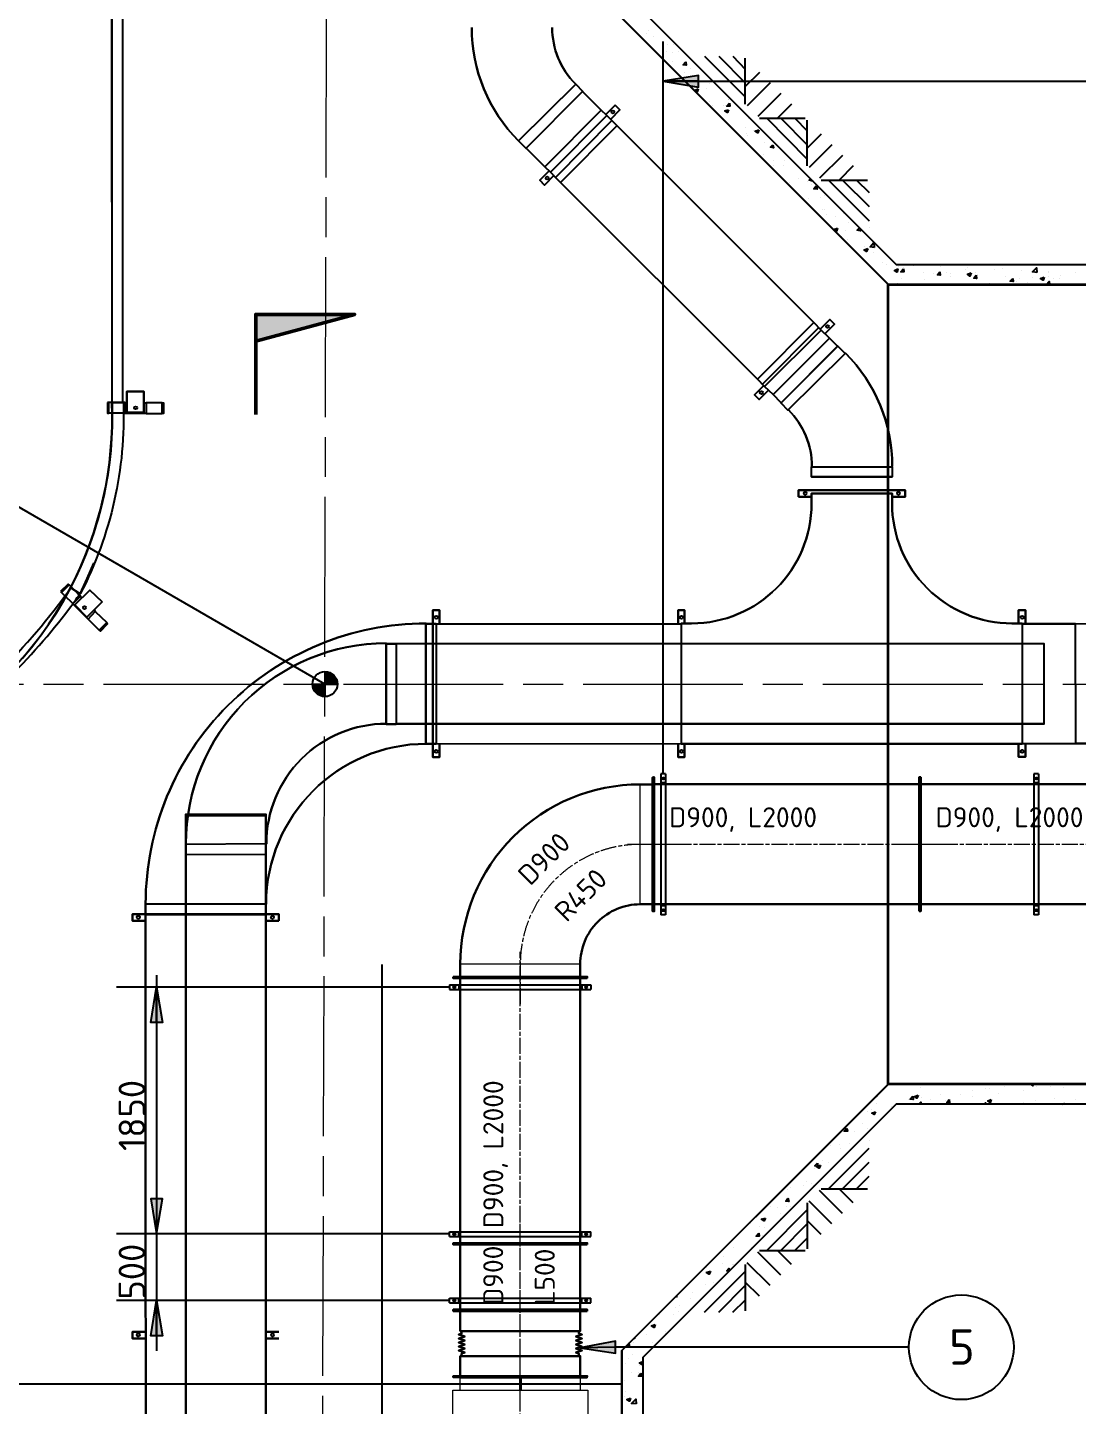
# Model space of a CAD drawing. Header units: inches. Extents: x 0 to 63075, y 0 to 44550.
# Drawn here: x 8987 to 16868, y 28075 to 38423 of the extents above; entities that cross this region are included whole.
import ezdxf

# ---------------------------------------------------------------- set-up
doc = ezdxf.new("R2010")
doc.units = ezdxf.units.IN
doc.header["$MEASUREMENT"] = 0
doc.linetypes.add('ACAD_ISO08W100', pattern=[36, 24, -3, 6, -3])
for name, color, linetype in [('PDF2_Geometry', 7, 'Continuous'), ('PDF_AXES', 7, 'Continuous'), ('PDF_Symbol (Howden)', 7, 'Continuous'), ('PDF_Text', 7, 'Continuous')]:
    doc.layers.add(name, color=color, linetype=linetype)
doc.layers.add('PDF2_Solid Fills', color=7, linetype='Continuous', true_color=0x00338d)
doc.styles.add('PDF ISOCPEUR', font='isocpeur.ttf')

# ---------------------------------------------------------------- blocks, each defined once
blk = doc.blocks.new('1693 Drift')
at = {"linetype": 'ACAD_ISO08W100', "lineweight": 0, "ltscale": 50}
for points in [[(-181363, -30251), (-181299, -6896)], [(-190185, -16058), (-156756, -16058)]]:
    blk.add_lwpolyline(points, dxfattribs=at)
at = {"layer": 'PDF2_Geometry', "color": 252, "lineweight": 25, "true_color": 0x939598}
for points in [[(-182920, -13942), (-182923, -10939), (-182923, -8282)], [(-182840, -13942), (-182840, -10939), (-182840, -8282)], [(-182840, -13942), (-182840, -10939), (-182844, -10939), (-182850, -10942), (-182879, -10942), (-182907, -10942), (-182917, -10939), (-182923, -10939), (-182923, -13942)], [(-177333, -12273), (-177238, -12366)], [(-177393, -12588), (-177393, -12588)], [(-177397, -12715), (-177397, -12715)], [(-177308, -12632), (-177304, -12652), (-177327, -12648), (-177311, -12629)], [(-177320, -12636), (-177320, -12636)], [(-177241, -12702), (-177241, -12702)], [(-177238, -12629), (-177238, -12629)], [(-177276, -12769), (-177276, -12769)], [(-177206, -12817), (-177206, -12817)], [(-177136, -12887), (-177136, -12887)], [(-177111, -12906), (-177111, -12906)], [(-177018, -12918), (-177018, -12918)], [(-176983, -12931), (-176983, -12931)], [(-176907, -12915), (-176907, -12915)], [(-176704, -12922), (-176704, -12922)], [(-176500, -12931), (-176500, -12931)], [(-176275, -12912), (-176275, -12912)], [(-176043, -12912), (-176043, -12912)], [(-177031, -12957), (-177031, -12957)], [(-176996, -13007), (-176996, -13007)], [(-176828, -12966), (-176828, -12966)], [(-176825, -13017), (-176825, -13017)], [(-176755, -12976), (-176755, -12976)], [(-176659, -12963), (-176659, -12963)], [(-176628, -12992), (-176628, -12992)], [(-176624, -12973), (-176624, -12973)], [(-176516, -12944), (-176516, -12944)], [(-176437, -12966), (-176437, -12966)], [(-176421, -12982), (-176421, -12982)], [(-176297, -12941), (-176297, -12941)], [(-176237, -12938), (-176237, -12938)], [(-176218, -12992), (-176218, -12992)], [(-176135, -13030), (-176135, -13030)], [(-176113, -13007), (-176113, -13007)], [(-176094, -12947), (-176094, -12947)], [(-176014, -13001), (-176014, -13001)], [(-175893, -13055), (-175906, -13055), (-175887, -13033), (-175884, -13055)], [(-175893, -12998), (-175893, -12998)], [(-175890, -12957), (-175890, -12957)], [(-175890, -12969), (-175890, -12969)], [(-175855, -13014), (-175855, -13014)], [(-175811, -13007), (-175811, -13007)], [(-175798, -12985), (-175798, -12985)], [(-175687, -12966), (-175687, -12966)], [(-177022, -13046), (-177022, -13046)], [(-176335, -13046), (-176335, -13046)], [(-176278, -13049), (-176278, -13049)], [(-176046, -13039), (-176046, -13039)], [(-175798, -13052), (-175798, -13052)], [(-182809, -13859), (-182809, -14018), (-182809, -13859)], [(-182825, -13942), (-182840, -13942), (-182885, -13942), (-182923, -13942), (-182945, -13942)], [(-182666, -14024), (-182825, -14024), (-182825, -13945), (-182825, -13942), (-182815, -13942), (-182815, -13945), (-182809, -13945)], [(-182682, -13945), (-182675, -13945), (-182666, -13945), (-182666, -14024), (-182545, -14024), (-182545, -13945), (-182535, -13945), (-182535, -14024), (-182545, -14024)], [(-182675, -13945), (-182675, -13945)], [(-182545, -13945), (-182666, -13945)], [(-182825, -14021), (-182837, -14021), (-182920, -14021), (-182945, -14021)], [(-182809, -14018), (-182682, -14018), (-182809, -14018)], [(-183161, -15378), (-183107, -15264), (-183057, -15149)], [(-183244, -15311), (-183228, -15327), (-183200, -15353), (-183168, -15388), (-183158, -15397), (-183215, -15455), (-183101, -15569), (-183047, -15512), (-182961, -15594)], [(-183215, -15455), (-183215, -15451), (-183276, -15394), (-183301, -15369)], [(-183161, -15378), (-183231, -15334), (-183161, -15378)], [(-183231, -15334), (-183231, -15334)], [(-183231, -15334), (-183231, -15334)], [(-183088, -15350), (-183200, -15461), (-183088, -15350)], [(-183158, -15397), (-183158, -15397)], [(-183158, -15397), (-183158, -15397)], [(-183158, -15397), (-183152, -15404), (-183149, -15410)], [(-183152, -15404), (-183152, -15404)], [(-182996, -15439), (-183088, -15350), (-182996, -15439)], [(-183215, -15451), (-183206, -15442)], [(-183200, -15461), (-183111, -15553), (-183200, -15461)], [(-182996, -15439), (-183111, -15553), (-182996, -15439)], [(-183057, -15499), (-183053, -15502), (-183047, -15512)], [(-183101, -15569), (-183101, -15569)], [(-183101, -15569), (-183018, -15652)], [(-176090, -16503), (-175687, -16503), (-175690, -15604), (-161405, -15601)], [(-176090, -15604), (-176090, -16503), (-175687, -16503)], [(-175690, -15604), (-176090, -15604), (-175690, -15604)], [(-178623, -16506), (-178623, -16605), (-178623, -16506)], [(-176065, -16503), (-176065, -16602), (-176065, -16503)], [(-160197, -16503), (-175687, -16503), (-160197, -16503)], [(-178671, -16605), (-178623, -16605), (-178671, -16605)], [(-181766, -17047), (-181766, -17034), (-181766, -17047), (-181766, -17784), (-182669, -17784), (-182669, -17787), (-181766, -17787), (-181766, -28386), (-181766, -17787)], [(-181766, -17784), (-181766, -17047), (-182367, -17047), (-182367, -17034), (-181766, -17034)], [(-181766, -17708), (-182669, -17708)], [(-181766, -17784), (-182669, -17784)], [(-181766, -17784), (-181766, -17708)], [(-181766, -17784), (-181766, -17784)], [(-181766, -17784), (-181766, -17784)], [(-181766, -17784), (-181766, -17784)], [(-181766, -17787), (-181766, -17784), (-181766, -17835), (-181766, -17784)], [(-181668, -17835), (-181668, -17784), (-181668, -17835)], [(-176850, -19084), (-176850, -19084)], [(-176704, -19141), (-176704, -19141)], [(-176554, -19135), (-176554, -19135)], [(-176462, -19109), (-176462, -19109)], [(-176367, -19096), (-176367, -19096)], [(-176332, -19096), (-176332, -19096)], [(-176268, -19131), (-176268, -19131)], [(-176221, -19077), (-176221, -19077)], [(-176183, -19068), (-176183, -19068)], [(-176078, -19106), (-176078, -19106)], [(-176027, -19062), (-176027, -19062)], [(-176027, -19062), (-176008, -19074), (-176005, -19062)], [(-175979, -19077), (-175979, -19077)], [(-175878, -19077), (-175878, -19077)], [(-175776, -19084), (-175776, -19084)], [(-177187, -19150), (-177181, -19150), (-177181, -19147)], [(-177184, -19205), (-177184, -19205)], [(-177069, -19227), (-177069, -19227)], [(-176999, -19211), (-176999, -19211)], [(-176942, -19173), (-176942, -19173)], [(-176866, -19211), (-176850, -19195), (-176850, -19211)], [(-176856, -19211), (-176856, -19211)], [(-176847, -19160), (-176847, -19160)], [(-176777, -19173), (-176777, -19173)], [(-176663, -19185), (-176663, -19185)], [(-176465, -19157), (-176465, -19157)], [(-176373, -19211), (-176364, -19201), (-176364, -19211)], [(-176081, -19195), (-176081, -19195)], [(-175986, -19185), (-175986, -19185)], [(-175884, -19205), (-175884, -19205)], [(-175843, -19166), (-175843, -19166)], [(-175789, -19211), (-175773, -19205), (-175776, -19211)], [(-175687, -19179), (-175687, -19179)], [(-175681, -19208), (-175681, -19208)], [(-177250, -19265), (-177250, -19265)], [(-177222, -19249), (-177222, -19249)], [(-177193, -19271), (-177193, -19271)], [(-177349, -19414), (-177349, -19414)], [(-177285, -19354), (-177285, -19354)], [(-177254, -19392), (-177254, -19392)], [(-177384, -19506), (-177384, -19506)], [(-177238, -19487), (-177238, -19487)], [(-177333, -19846), (-177238, -19751)]]:
    blk.add_lwpolyline(points, dxfattribs=at)
at = {"layer": 'PDF2_Geometry', "color": 253, "lineweight": 25, "true_color": 0x999999}
for points in [[(-179097, -8279), (-179097, -11053), (-177095, -13055), (-159079, -13055), (-159079, -19062), (-177095, -19062), (-179097, -21064), (-179094, -29905)], [(-179094, -11053), (-179094, -8282), (-179094, -11053), (-177092, -13055), (-159079, -13055), (-159079, -19062), (-177092, -19062), (-179094, -21060), (-179094, -29902)], [(-178897, -8279), (-178947, -10993), (-177034, -12906), (-158929, -12906), (-158929, -19211), (-177034, -19211), (-178938, -21114), (-178925, -29905)], [(-178906, -11174), (-178906, -11174)], [(-178897, -11152), (-178897, -11152)], [(-178855, -11193), (-178855, -11193)], [(-178750, -11256), (-178750, -11256)], [(-178709, -11253), (-178709, -11253)], [(-178760, -11307), (-178760, -11307)], [(-178715, -11310), (-178715, -11310)], [(-178712, -11380), (-178712, -11380)], [(-178671, -11307), (-178671, -11307)], [(-178474, -11342), (-178169, -11647)], [(-178366, -11342), (-178169, -11542)], [(-178261, -11342), (-178169, -11438)], [(-178169, -11701), (-178169, -11355)], [(-178623, -11460), (-178623, -11460)], [(-178576, -11431), (-178576, -11431)], [(-178518, -11479), (-178518, -11479)], [(-178061, -11463), (-178169, -11568)], [(-179631, -12213), (-179672, -12172), (-179812, -12032), (-179389, -11606), (-179249, -11746), (-179389, -11606), (-179386, -11606), (-179440, -11552), (-179869, -11978), (-179815, -12032), (-179812, -12032), (-179815, -12032), (-179812, -12032)], [(-179208, -11787), (-179249, -11746), (-179672, -12172), (-179812, -12032), (-179815, -12032), (-179869, -11978), (-179440, -11552), (-179386, -11606), (-179389, -11606)], [(-178553, -11495), (-178553, -11495)], [(-178461, -11581), (-178461, -11581)], [(-178436, -11549), (-178436, -11549)], [(-177981, -11542), (-178153, -11714)], [(-179389, -11606), (-179386, -11606), (-179389, -11606)], [(-178525, -11606), (-178525, -11606)], [(-178439, -11685), (-178439, -11685)], [(-178296, -11670), (-178296, -11670)], [(-178290, -11670), (-178290, -11670)], [(-177902, -11622), (-178074, -11793)], [(-177899, -13945), (-177476, -13519), (-177899, -13945), (-177959, -13881), (-177536, -13459), (-177597, -13398), (-177654, -13341), (-179170, -11825), (-179593, -12251), (-179631, -12213), (-179208, -11787), (-179249, -11746), (-179672, -12172), (-179631, -12213), (-179593, -12251), (-178077, -13767), (-179593, -12251)], [(-177654, -13341), (-179170, -11825), (-179208, -11787), (-179170, -11825)], [(-179145, -11708), (-179110, -11743), (-179145, -11708)], [(-178414, -11714), (-178414, -11714)], [(-178331, -11708), (-178331, -11708)], [(-178315, -11714), (-178315, -11714)], [(-178156, -11787), (-178156, -11787)], [(-177822, -11701), (-177927, -11806)], [(-179554, -12289), (-179132, -11863)], [(-178163, -11873), (-178163, -11873)], [(-178143, -11809), (-178143, -11809)], [(-178061, -11806), (-177718, -11806)], [(-178007, -11806), (-177702, -12114)], [(-177902, -11806), (-177702, -12006)], [(-177797, -11806), (-177702, -11902)], [(-177702, -12165), (-177702, -11822)], [(-178159, -11924), (-178159, -11924)], [(-178150, -11936), (-178150, -11936)], [(-178108, -11902), (-178108, -11902)], [(-178020, -11987), (-178020, -11987)], [(-177597, -11927), (-177702, -12032)], [(-178032, -12076), (-178032, -12076)], [(-177956, -12035), (-177956, -12035)], [(-177517, -12006), (-177689, -12178)], [(-177438, -12086), (-177610, -12257)], [(-177975, -12175), (-177975, -12175)], [(-177959, -12162), (-177959, -12162)], [(-177953, -12127), (-177953, -12127)], [(-177880, -12162), (-177880, -12162)], [(-177873, -12121), (-177873, -12121)], [(-177358, -12165), (-177463, -12273)], [(-179710, -12273), (-179675, -12311), (-179710, -12273)], [(-177835, -12292), (-177835, -12292)], [(-177768, -12261), (-177768, -12261)], [(-177702, -12286), (-177702, -12286)], [(-177660, -12280), (-177689, -12273), (-177679, -12261)], [(-177667, -12308), (-177667, -12308)], [(-177597, -12273), (-177250, -12273)], [(-177543, -12273), (-177238, -12578)], [(-177438, -12273), (-177238, -12470)], [(-177695, -12413), (-177695, -12413)], [(-177600, -12400), (-177600, -12400)], [(-177581, -12366), (-177581, -12366)], [(-177575, -12391), (-177575, -12391)], [(-177587, -12493), (-177587, -12493)], [(-177571, -12493), (-177571, -12493)], [(-177556, -12531), (-177556, -12531)], [(-177492, -12543), (-177492, -12543)], [(-177428, -12524), (-177428, -12524)], [(-177444, -12693), (-177444, -12693)], [(-177416, -12648), (-177416, -12648)], [(-177473, -13519), (-177899, -13945), (-177959, -13881), (-178023, -13821), (-178077, -13767), (-178023, -13821), (-177959, -13881), (-177536, -13459), (-177476, -13519), (-177473, -13519), (-177476, -13519), (-177473, -13519), (-177476, -13519), (-177536, -13459), (-177597, -13398), (-177654, -13341), (-178077, -13767)], [(-178039, -13805), (-177616, -13379)], [(-177597, -13398), (-178023, -13821)], [(-178099, -13885), (-178064, -13920), (-178099, -13885)], [(-177899, -13945), (-177902, -13945), (-177899, -13945)], [(-177899, -13945), (-177899, -13945)], [(-177899, -13945), (-177899, -13945)], [(-177066, -14501), (-177670, -14501), (-177066, -14501)], [(-177768, -14650), (-177768, -14600), (-177768, -14650)], [(-180514, -15502), (-180514, -16605), (-180514, -15502)], [(-180489, -15604), (-180489, -15604)], [(-180489, -15604), (-180489, -15604)], [(-180489, -15604), (-180489, -16506), (-178649, -16503)], [(-180489, -15604), (-178649, -15604)], [(-180489, -15604), (-180489, -15604)], [(-180489, -15604), (-180489, -15604)], [(-180489, -15604), (-178649, -15604)], [(-178649, -15604), (-178649, -16503)], [(-175925, -16354), (-175925, -15753), (-180788, -15753), (-180864, -15753), (-180864, -16357), (-180788, -16357), (-180788, -16354), (-175925, -16354), (-180788, -16354), (-180788, -16357), (-180864, -16357), (-180864, -15753), (-180788, -15753)], [(-175925, -15753), (-180788, -15753), (-180788, -16354), (-180788, -16357), (-180788, -16354)], [(-180788, -15753), (-180788, -15753)], [(-180788, -15753), (-180788, -15753)], [(-180788, -15753), (-180788, -15753)], [(-180788, -15753), (-180788, -15753)], [(-180489, -16506), (-178649, -16503)], [(-180489, -16506), (-180489, -16506)], [(-180489, -16506), (-180489, -16506)], [(-180489, -16506), (-180489, -16506)], [(-180463, -16506), (-180463, -16605), (-180463, -16506)], [(-180514, -16605), (-180463, -16605), (-180514, -16605)], [(-182367, -17047), (-182367, -17034)], [(-182367, -17043), (-181766, -17043)], [(-181766, -17333), (-181766, -17333)], [(-182767, -17784), (-182767, -17835), (-182767, -17784)], [(-182669, -17784), (-182669, -17708)], [(-182669, -17784), (-182669, -17784)], [(-182669, -17784), (-182669, -17784)], [(-182669, -17835), (-182767, -17835), (-182669, -17835)], [(-180896, -18162), (-180896, -27884)], [(-177447, -19417), (-177447, -19417)], [(-177543, -19846), (-177238, -19541)], [(-177530, -19525), (-177530, -19525)], [(-177460, -19513), (-177460, -19513)], [(-177451, -19545), (-177451, -19545)], [(-177629, -19599), (-177629, -19599)], [(-177590, -19637), (-177590, -19637)], [(-177546, -19649), (-177546, -19649)], [(-177486, -19656), (-177486, -19656)], [(-177438, -19846), (-177238, -19646)], [(-177651, -19697), (-177651, -19697)], [(-177629, -19675), (-177629, -19675)], [(-177854, -19853), (-177854, -19853)], [(-177826, -19837), (-177826, -19837)], [(-177730, -19824), (-177730, -19824)], [(-177705, -19792), (-177705, -19792)], [(-177667, -19808), (-177667, -19808)], [(-177657, -19824), (-177657, -19824)], [(-177438, -20031), (-177610, -19859)], [(-177597, -19846), (-177250, -19846)], [(-177358, -19951), (-177463, -19846)], [(-177702, -19951), (-177702, -20298)], [(-177517, -20110), (-177689, -19939)], [(-178007, -20310), (-177702, -20005)], [(-177981, -19980), (-177981, -19980)], [(-177924, -19989), (-177924, -19989)], [(-177905, -20072), (-177905, -20072)], [(-177902, -20031), (-177902, -20031)], [(-177861, -19980), (-177861, -19980)], [(-177829, -19977), (-177829, -19977)], [(-178128, -20110), (-178128, -20110)], [(-178058, -20132), (-178058, -20132)], [(-178058, -20174), (-178058, -20174)], [(-178026, -20139), (-178026, -20139)], [(-177902, -20310), (-177702, -20110)], [(-177597, -20190), (-177702, -20085)], [(-178261, -20234), (-178261, -20234)], [(-178039, -20196), (-178039, -20196)], [(-177797, -20310), (-177702, -20218)], [(-178334, -20358), (-178334, -20358)], [(-178258, -20285), (-178258, -20285)], [(-178124, -20288), (-178124, -20288)], [(-177902, -20495), (-178074, -20323)], [(-178061, -20310), (-177718, -20310)], [(-177822, -20415), (-177927, -20310)], [(-178474, -20774), (-178169, -20469)], [(-178468, -20469), (-178468, -20469)], [(-178461, -20441), (-178461, -20441)], [(-178337, -20406), (-178337, -20406)], [(-178290, -20466), (-178306, -20463), (-178290, -20444), (-178283, -20463)], [(-178261, -20412), (-178261, -20412)], [(-178255, -20412), (-178255, -20412)], [(-178169, -20415), (-178169, -20762)], [(-177981, -20574), (-178153, -20403)], [(-178464, -20568), (-178464, -20568)], [(-178410, -20552), (-178410, -20552)], [(-178366, -20774), (-178169, -20574)], [(-178061, -20654), (-178169, -20549)], [(-178690, -20654), (-178681, -20657), (-178681, -20647)], [(-178576, -20670), (-178576, -20670)], [(-178566, -20622), (-178566, -20622)], [(-178261, -20774), (-178169, -20682)], [(-178811, -20781), (-178811, -20781)], [(-178811, -20790), (-178811, -20790)], [(-178706, -20793), (-178706, -20793)], [(-178690, -20739), (-178690, -20739)], [(-178668, -20771), (-178668, -20771)], [(-178661, -20720), (-178661, -20720)], [(-178862, -20873), (-178862, -20873)], [(-182767, -20921), (-182767, -20971), (-182767, -20921)], [(-182669, -20971), (-182767, -20971), (-182669, -20971)], [(-179059, -21022), (-179036, -21025), (-179040, -21003)], [(-179005, -21003), (-179005, -21003)], [(-179002, -20968), (-178998, -20968), (-178998, -20965)], [(-178913, -20940), (-178913, -20940)], [(-178868, -21000), (-178868, -21000)], [(-178770, -20921), (-178770, -20921)], [(-178766, -20933), (-178766, -20933)], [(-179014, -21092), (-179014, -21092)], [(-179068, -21156), (-179068, -21156)], [(-179043, -21121), (-179043, -21121)], [(-178938, -21149), (-178944, -21165), (-178963, -21153), (-178938, -21143)], [(-178963, -21172), (-178963, -21172)], [(-185100, -21312), (-179097, -21312)], [(-179075, -21283), (-179075, -21283)], [(-179021, -21229), (-179021, -21229)], [(-178970, -21223), (-178970, -21223)], [(-179078, -21410), (-179078, -21410)], [(-179068, -21372), (-179068, -21372)]]:
    blk.add_lwpolyline(points, dxfattribs=at)
for points in [[(-180221, -11126, 0.199355), (-179869, -11977, -0.199355)], [(-179617, -11126, 0.199801), (-179442, -11550, -0.199801)], [(-177064, -14421, 0.199355), (-177416, -13571, -0.199355)], [(-177668, -14422, 0.199801), (-177843, -13998, -0.199801)], [(-178571, -15601, 0.414185), (-177670, -14699, -0.414185)], [(-180564, -15601, 0.414214), (-182669, -17707, -0.414214)], [(-180863, -15750, 0.414214), (-182367, -17255, -0.414214)], [(-180862, -16354, 0.414214), (-181763, -17255, -0.414214)], [(-180562, -16505, 0.413145), (-181765, -17708, -0.413145)]]:
    blk.add_lwpolyline(points, format="xyb", close=True, dxfattribs=at)
for points in [[(-178614, -11384), (-178611, -11409), (-178633, -11406)], [(-178522, -11587), (-178528, -11609), (-178547, -11596)], [(-179145, -11708), (-179214, -11778)], [(-179179, -11816), (-179110, -11743)], [(-178293, -11743), (-178302, -11765), (-178321, -11752)], [(-178286, -11695), (-178283, -11717), (-178306, -11717)], [(-178067, -11895), (-178074, -11917), (-178093, -11905)], [(-177962, -12006), (-177956, -12029), (-177978, -12025)], [(-179640, -12203), (-179710, -12273)], [(-179675, -12311), (-179605, -12238)], [(-177635, -12315), (-177629, -12340), (-177654, -12337)], [(-177476, -12632), (-177482, -12655), (-177502, -12642)], [(-177533, -13319), (-177498, -13354), (-177533, -13319), (-177603, -13389)], [(-177568, -13424), (-177498, -13354)], [(-177419, -13573), (-177473, -13519), (-177476, -13519), (-177899, -13945), (-177902, -13945), (-177848, -13999)], [(-177848, -13999), (-177419, -13573), (-177473, -13519), (-177476, -13519), (-177899, -13945), (-177902, -13945)], [(-178029, -13815), (-178099, -13885)], [(-178064, -13920), (-177994, -13850)], [(-177066, -14501), (-177670, -14501), (-177670, -14425), (-177066, -14425)], [(-177066, -14425), (-177066, -14501), (-177670, -14501), (-177670, -14425)], [(-176968, -14650), (-176968, -14600), (-177768, -14600), (-176968, -14600)], [(-177768, -14650), (-177670, -14650)], [(-177066, -14701), (-177066, -14625), (-177670, -14625), (-177670, -14701), (-177670, -14625), (-177066, -14625), (-177670, -14625), (-177066, -14625)], [(-180463, -15502), (-180463, -15604), (-180463, -15502), (-180514, -15502)], [(-178671, -15502), (-178671, -15604)], [(-178623, -15502), (-178623, -15601), (-178623, -15502), (-178671, -15502)], [(-180565, -16506), (-180489, -16506), (-180565, -16506), (-180565, -15604), (-180489, -15604), (-180565, -15604)], [(-178649, -15604), (-178649, -15601), (-178572, -15601), (-178649, -15601), (-178649, -15604), (-178649, -15601)], [(-178649, -16506), (-176090, -16506), (-176090, -16503), (-176090, -16506), (-176090, -16503), (-176090, -16506)], [(-182367, -28389), (-182367, -17047)], [(-181766, -17333), (-181766, -17256), (-182370, -17260), (-182370, -17336)], [(-181766, -17256), (-182370, -17260), (-182370, -17336), (-181766, -17333)], [(-182370, -17336), (-182367, -17336)], [(-182669, -17784), (-182767, -17784)], [(-182666, -29902), (-182669, -17787)], [(-177406, -19392), (-177400, -19414), (-177425, -19414)], [(-177625, -19653), (-177622, -19678), (-177645, -19675)], [(-177603, -19668), (-177613, -19691), (-177632, -19678)], [(-177848, -19916), (-177842, -19942), (-177864, -19939)], [(-178016, -20066), (-178026, -20088), (-178045, -20075)], [(-178067, -20180), (-178064, -20202), (-178086, -20202)], [(-178429, -20466), (-178439, -20488), (-178458, -20476)], [(-178843, -20867), (-178852, -20889), (-178871, -20876)], [(-182669, -20921), (-182767, -20921)], [(-181668, -20921), (-181766, -20921)], [(-181668, -20971), (-181766, -20971)], [(-178951, -21232), (-178944, -21254), (-178970, -21254)], [(-179030, -21420), (-179036, -21442), (-179056, -21429)], [(-178986, -21461), (-179021, -21458), (-178989, -21426)]]:
    blk.add_lwpolyline(points, close=True, dxfattribs=at)
at = {"layer": 'PDF2_Geometry', "color": 252, "lineweight": 25, "true_color": 0x939598}
for points in [[(-177247, -12785), (-177257, -12807), (-177276, -12795)], [(-177200, -12779), (-177231, -12772), (-177203, -12741)], [(-175979, -12966), (-176011, -12960), (-175982, -12931)], [(-177022, -12938), (-177028, -12963), (-177047, -12950)], [(-176980, -12938), (-176977, -12960), (-176999, -12960)], [(-176707, -12960), (-176704, -12985), (-176726, -12982)], [(-176472, -12969), (-176481, -12992), (-176500, -12979)], [(-176434, -12985), (-176431, -13011), (-176453, -13007)], [(-176160, -13011), (-176157, -13033), (-176179, -13030)], [(-175925, -13001), (-175932, -13023), (-175951, -13011)], [(-182682, -13859), (-182682, -14018), (-182682, -13859), (-182809, -13859)], [(-182955, -13942), (-182955, -14021), (-182945, -14021), (-182945, -13942)], [(-182923, -13942), (-182920, -13942), (-182840, -13942), (-182920, -13942)], [(-177066, -14650), (-176968, -14650)], [(-183308, -15362), (-183301, -15369), (-183244, -15311), (-183250, -15305)], [(-176065, -15502), (-176065, -15604), (-176065, -15502), (-176116, -15502)], [(-176116, -15502), (-176116, -15601)], [(-182961, -15594), (-183018, -15652), (-183009, -15658), (-182955, -15604)], [(-176167, -15601), (-176090, -15601), (-176090, -15604), (-176090, -15601), (-176090, -15604), (-176090, -15601)], [(-178671, -16503), (-178671, -16605)], [(-178649, -16506), (-178649, -16503)], [(-178649, -16506), (-178649, -16503)], [(-176116, -16506), (-176116, -16602), (-176065, -16602), (-176116, -16602)], [(-182669, -17708), (-182669, -17784), (-181766, -17784), (-181766, -17708)], [(-181668, -17784), (-181766, -17784)], [(-181668, -17835), (-181766, -17835)], [(-181766, -23924), (-181766, -20971), (-181766, -20921), (-181766, -17835), (-181766, -20921), (-181766, -20971)], [(-176910, -19150), (-176907, -19176), (-176929, -19173)], [(-176869, -19144), (-176879, -19166), (-176898, -19154)], [(-176637, -19176), (-176634, -19201), (-176656, -19198)], [(-176322, -19176), (-176329, -19198), (-176348, -19185)], [(-177190, -19268), (-177200, -19290), (-177219, -19278)]]:
    blk.add_lwpolyline(points, close=True, dxfattribs=at)
at = {"layer": 'PDF2_Geometry', "color": 252, "lineweight": 35, "true_color": 0x939598}
blk.add_lwpolyline([(-177095, -13055), (-159079, -13055), (-159079, -19062), (-177095, -19062)], close=True, dxfattribs=at)
at = {"layer": 'PDF2_Geometry', "color": 252, "lineweight": 25, "true_color": 0x939598}
for points in [[(-188764, -16802), (-186041, -16802, 0.310558), (-183231, -15334, 0.128208), (-182922, -13941)], [(-182836, -13940, -0.128598), (-183158, -15377, 0.021719), (-183052, -15147)], [(-184264, -16497), (-184226, -16468, 0.07321), (-183214, -15451)]]:
    blk.add_lwpolyline(points, format="xyb", dxfattribs=at)
at = {"layer": 'PDF2_Geometry', "lineweight": 25}
for points in [[(-181325, -16058), (-184652, -14132), (-185049, -14132)], [(-181325, -15966), (-181325, -16154)], [(-181420, -16058), (-181232, -16058)]]:
    blk.add_lwpolyline(points, dxfattribs=at)
at = {"layer": 'PDF2_Geometry', "color": 252, "lineweight": 25, "true_color": 0x939598}
blk.add_lwpolyline([(-177066, -14700, 0.414214), (-176165, -15601, -0.414214)], format="xyb", close=True, dxfattribs=at)
at = {"layer": 'PDF2_Geometry', "color": 253, "lineweight": 25, "true_color": 0x999999}
for centre in [(-179162, -11760), (-179162, -11760), (-179655, -12256), (-179655, -12256), (-177551, -13371), (-177551, -13371), (-178047, -13867), (-178047, -13867), (-177719, -14623), (-177719, -14623), (-180487, -15555), (-180487, -15555), (-178647, -15555), (-178647, -15555), (-180487, -16562), (-180487, -16562), (-182724, -17808), (-182724, -17808), (-182724, -20944), (-182724, -20944), (-181717, -20944), (-181717, -20944)]:
    blk.add_circle(centre, 11.1, dxfattribs=at)
at = {"layer": 'PDF2_Geometry', "color": 252, "lineweight": 25, "true_color": 0x939598}
for centre in [(-182744, -13982), (-182744, -13982), (-177017, -14623), (-177017, -14623), (-183128, -15482), (-183128, -15482), (-176089, -15555), (-176089, -15555), (-178647, -16562), (-178647, -16562), (-176089, -16562), (-176089, -16562), (-181717, -17808), (-181717, -17808)]:
    blk.add_circle(centre, 11.1, dxfattribs=at)
at = {"layer": 'PDF2_Geometry', "lineweight": 25}
blk.add_circle((-181323, -16057), 93.8, dxfattribs=at)
at = {"layer": 'PDF2_Geometry', "color": 252, "lineweight": 25, "true_color": 0x939598}
for centre, radius, start, end in [((-185673, -14053), 2755, 297.194, 2.3108), ((-185744, -14042), 2827, 332.8035, 2.0271), ((-187174, -12523), 4842, 304.7554, 324.5198), ((-187172, -12524), 4922, 323.6901, 324.5914)]:
    blk.add_arc(centre, radius, start, end, dxfattribs=at)
at = {"layer": 'PDF2_Solid Fills', "color": 7, "transparency": 33554559}
for points in [[(-181325, -15966), (-181309, -15966), (-181309, -15966)], [(-181309, -15966), (-181325, -15966), (-181293, -15969)], [(-181325, -15966), (-181293, -15969), (-181325, -15969)], [(-181293, -15969), (-181325, -15969), (-181277, -15979)], [(-181325, -15969), (-181277, -15979), (-181325, -15979)], [(-181277, -15979), (-181325, -15979), (-181264, -15988)], [(-181325, -15979), (-181264, -15988), (-181325, -15988)], [(-181264, -15988), (-181325, -15988), (-181255, -15998)], [(-181325, -15988), (-181255, -15998), (-181325, -15998)], [(-181255, -15998), (-181325, -15998), (-181245, -16011)], [(-181325, -15998), (-181245, -16011), (-181325, -16011)], [(-181245, -16011), (-181325, -16011), (-181236, -16027)], [(-181325, -16011), (-181236, -16027), (-181325, -16027)], [(-181236, -16027), (-181325, -16027), (-181232, -16042)], [(-181325, -16027), (-181232, -16042), (-181325, -16042)], [(-181325, -16058), (-181420, -16058), (-181325, -16074)], [(-181420, -16058), (-181325, -16074), (-181417, -16074)], [(-181325, -16074), (-181417, -16074), (-181325, -16090)], [(-181417, -16074), (-181325, -16090), (-181414, -16090)], [(-181325, -16090), (-181414, -16090), (-181325, -16106)], [(-181414, -16090), (-181325, -16106), (-181407, -16106)], [(-181325, -16106), (-181407, -16106), (-181325, -16119)], [(-181407, -16106), (-181325, -16119), (-181398, -16119)], [(-181325, -16119), (-181398, -16119), (-181325, -16131)], [(-181398, -16119), (-181325, -16131), (-181385, -16131)], [(-181325, -16131), (-181385, -16131), (-181325, -16141)], [(-181385, -16131), (-181325, -16141), (-181372, -16141)], [(-181325, -16141), (-181372, -16141), (-181325, -16147)], [(-181372, -16141), (-181325, -16147), (-181356, -16147)], [(-181232, -16042), (-181325, -16042), (-181232, -16058)], [(-181325, -16042), (-181232, -16058), (-181325, -16058)], [(-181356, -16147), (-181340, -16150), (-181325, -16150)], [(-181356, -16147), (-181325, -16147), (-181325, -16150)], [(-181340, -16150), (-181325, -16150), (-181325, -16154)]]:
    blk.add_solid(points, dxfattribs=at)
blk = doc.blocks.new('FAN_DUCT_ELBOW')
at = {"lineweight": 0}
for p, q in [((30368, -18995), (30368, -18095)), ((29918, -19445), (29018, -19445))]:
    blk.add_line(p, q, dxfattribs=at)
at = {"lineweight": 30}
for p, q in [((30468, -18095), (30468, -18995)), ((29018, -19545), (29918, -19545))]:
    blk.add_line(p, q, dxfattribs=at)
for points in [[(29018, -19539), (29018, -19445, -0.414214), (30368, -18095), (30462, -18095)], [(29918, -19539), (29918, -19445, -0.414214), (30368, -18995), (30462, -18995)]]:
    blk.add_lwpolyline(points, format="xyb", dxfattribs=at)
at = {"linetype": 'ACAD_ISO08W100', "lineweight": 0, "ltscale": 5}
blk.add_lwpolyline([(30668, -18545), (30368, -18545, 0.414214), (29468, -19445), (29468, -19745)], format="xyb", dxfattribs=at)
at = {"layer": 'PDF_AXES', "lineweight": 30}
for points in [[(30468, -18042), (30462, -18042), (30462, -19048), (30468, -19048)], [(28965, -19539), (28965, -19545), (29971, -19545), (29971, -19539)]]:
    blk.add_lwpolyline(points, close=True, dxfattribs=at)
at = {"layer": 'PDF_Text', "char_height": 150, "attachment_point": 4, "rotation": 45, "style": 'PDF ISOCPEUR'}
for s, insert in [('D900', (29489, -18810)), ('R450', (29763, -19084))]:
    blk.add_mtext(s, dxfattribs=dict(at, insert=insert))
blk = doc.blocks.new('FAN_DUCT_2000')
at = {"lineweight": 30}
for p, q in [((32136, -18995), (32136, -18095)), ((32136, -18095), (34124, -18095)), ((34124, -18095), (34124, -18995)), ((32136, -18995), (34124, -18995))]:
    blk.add_line(p, q, dxfattribs=at)
at = {"linetype": 'ACAD_ISO08W100', "lineweight": 0, "ltscale": 5}
blk.add_lwpolyline([(34324, -18545), (31936, -18545)], dxfattribs=at)
at = {"layer": 'PDF_AXES', "lineweight": 30}
for points in [[(32136, -18042), (32130, -18042), (32130, -19048), (32136, -19048)], [(34130, -18042), (34124, -18042), (34124, -19048), (34130, -19048)]]:
    blk.add_lwpolyline(points, close=True, dxfattribs=at)
at = {"layer": 'PDF_Text', "insert": (34013, -18730), "char_height": 150, "attachment_point": 4, "rotation": 180, "style": 'PDF ISOCPEUR'}
blk.add_mtext('D900, L2000', dxfattribs=at)
blk = doc.blocks.new('FAN_DUCT_500')
at = {"lineweight": 30}
for p, q in [((39080, -18995), (39080, -18095)), ((39080, -18095), (39568, -18095)), ((39568, -18095), (39568, -18995)), ((39080, -18995), (39568, -18995))]:
    blk.add_line(p, q, dxfattribs=at)
at = {"linetype": 'ACAD_ISO08W100', "lineweight": 0, "ltscale": 5}
blk.add_lwpolyline([(39768, -18545), (38880, -18545)], dxfattribs=at)
at = {"layer": 'PDF_AXES', "lineweight": 30}
for points in [[(39080, -18042), (39074, -18042), (39074, -19048), (39080, -19048)], [(39574, -18042), (39568, -18042), (39568, -19048), (39574, -19048)]]:
    blk.add_lwpolyline(points, close=True, dxfattribs=at)
at = {"layer": 'PDF_Text', "char_height": 150, "attachment_point": 4, "rotation": 180, "style": 'PDF ISOCPEUR'}
for s, insert in [('L500', (39533, -18361)), ('D900', (39533, -18748))]:
    blk.add_mtext(s, dxfattribs=dict(at, insert=insert))
blk = doc.blocks.new('FAN_DUCT_FLEX')
at = {"lineweight": 30}
for p, q in [((42270, -18995), (42270, -18095)), ((42758, -18095), (42758, -18995))]:
    blk.add_line(p, q, dxfattribs=at)
for points in [[(42270, -18995), (42420, -18995), (42420, -18095), (42270, -18095)], [(42420, -18105), (42439, -18105), (42447, -18082), (42462, -18127), (42477, -18082), (42492, -18127), (42507, -18082), (42522, -18127), (42537, -18082), (42552, -18127), (42567, -18082), (42582, -18127), (42589, -18105), (42608, -18105)], [(42758, -18995), (42608, -18995), (42608, -18095), (42758, -18095)], [(42420, -18985), (42439, -18985), (42447, -19007), (42462, -18962), (42477, -19007), (42492, -18962), (42507, -19007), (42522, -18962), (42537, -19007), (42552, -18962), (42567, -19007), (42582, -18962), (42589, -18985), (42608, -18985)]]:
    blk.add_lwpolyline(points, dxfattribs=at)
at = {"linetype": 'ACAD_ISO08W100', "lineweight": 0, "ltscale": 5}
blk.add_lwpolyline([(42958, -18545), (42070, -18545)], dxfattribs=at)
at = {"layer": 'PDF_AXES', "lineweight": 30}
for points in [[(42270, -18042), (42264, -18042), (42264, -19048), (42270, -19048)], [(42764, -18042), (42758, -18042), (42758, -19048), (42764, -19048)]]:
    blk.add_lwpolyline(points, close=True, dxfattribs=at)
blk = doc.blocks.new('FAN_MOTOR_TOP')
for p, q in [((18282, -18541), (18376, -18541)), ((18282, -18549), (18376, -18549))]:
    blk.add_line(p, q)
at = {"linetype": 'ACAD_ISO08W100', "lineweight": 0, "ltscale": 5}
blk.add_lwpolyline([(21954, -18545), (18083, -18545)], dxfattribs=at)
at = {"layer": 'PDF_AXES', "lineweight": 20}
for points in [[(18282, -18042), (18282, -19048), (18276, -19048), (18276, -18042), (18282, -18042)], [(18282, -18998), (18282, -18042)], [(18376, -18092), (18282, -18092)], [(18282, -18998), (18376, -18998)]]:
    blk.add_lwpolyline(points, dxfattribs=at)
blk.add_lwpolyline([(18376, -18037), (19576, -18037), (19576, -19052), (19566, -19052), (19566, -19052, 0.004915), (19556, -19052, 0.00492), (19546, -19052), (18406, -19052), (18406, -19052, 0.004915), (18396, -19052, 0.00492), (18386, -19052), (18376, -19052)], format="xyb", close=True, dxfattribs=at)

msp = doc.modelspace()

# ---------------------------------------------------------------- linework, layer by layer
for p, q in [((13759, 32819), (13759, 38319)), ((13759, 38019), (31612, 38019)), ((13776, 32819), (13741, 32819)), ((13741, 32819), (13741, 31759)), ((13776, 32819), (13776, 31759)), ((16576, 32819), (16541, 32819)), ((16541, 32819), (16541, 31759)), ((16576, 32819), (16576, 31759)), ((13776, 32751), (13741, 32751)), ((13776, 32749), (13741, 32749)), ((16576, 32751), (16541, 32751)), ((16576, 32749), (16541, 32749)), ((13776, 31829), (13741, 31829)), ((13776, 31827), (13741, 31827)), ((16576, 31829), (16541, 31829)), ((16576, 31827), (16541, 31827)), ((13776, 31759), (13741, 31759)), ((16576, 31759), (16541, 31759)), ((9955, 31306), (9955, 28486)), ((12155, 31216), (9655, 31216)), ((12155, 31233), (12155, 31198)), ((12155, 31233), (13215, 31233)), ((12155, 31198), (13215, 31198)), ((12223, 31233), (12223, 31198)), ((12225, 31233), (12225, 31198)), ((13145, 31233), (13145, 31198)), ((13147, 31233), (13147, 31198)), ((13215, 31233), (13215, 31198)), ((12155, 29363), (9655, 29363)), ((12155, 29345), (12155, 29380)), ((12155, 29380), (13215, 29380)), ((12155, 29345), (13215, 29345)), ((12223, 29345), (12223, 29380)), ((12225, 29345), (12225, 29380)), ((13145, 29345), (13145, 29380)), ((13147, 29345), (13147, 29380)), ((13215, 29345), (13215, 29380)), ((12155, 28845), (12155, 28880)), ((12155, 28880), (13215, 28880)), ((12223, 28845), (12223, 28880)), ((12225, 28845), (12225, 28880)), ((13145, 28845), (13145, 28880)), ((13147, 28845), (13147, 28880)), ((13215, 28845), (13215, 28880)), ((12155, 28863), (9655, 28863)), ((12155, 28845), (13215, 28845))]:
    msp.add_line(p, q)
at = {"linetype": 'ACAD_ISO08W100', "lineweight": 0, "ltscale": 5}
for points in [[(13748, 32784), (13759, 32784), (13770, 32784)], [(13759, 32795), (13759, 32784), (13759, 32773)], [(16548, 32784), (16559, 32784), (16570, 32784)], [(16559, 32795), (16559, 32784), (16559, 32773)], [(13748, 31794), (13759, 31794), (13770, 31794)], [(13759, 31805), (13759, 31794), (13759, 31783)], [(16548, 31794), (16559, 31794), (16570, 31794)], [(16559, 31805), (16559, 31794), (16559, 31783)], [(12179, 31216), (12190, 31216), (12201, 31216)], [(12190, 31205), (12190, 31216), (12190, 31226)], [(13169, 31216), (13180, 31216), (13191, 31216)], [(13180, 31205), (13180, 31216), (13180, 31226)], [(12179, 29363), (12190, 29363), (12201, 29363)], [(12190, 29373), (12190, 29363), (12190, 29352)], [(13169, 29363), (13180, 29363), (13191, 29363)], [(13180, 29373), (13180, 29363), (13180, 29352)], [(12190, 28873), (12190, 28863), (12190, 28852)], [(13180, 28873), (13180, 28863), (13180, 28852)], [(12179, 28863), (12190, 28863), (12201, 28863)], [(13169, 28863), (13180, 28863), (13191, 28863)]]:
    msp.add_lwpolyline(points, dxfattribs=at)
for centre in [(13759, 32784), (16559, 32784), (13759, 31794), (16559, 31794), (12190, 31216), (13180, 31216), (12190, 29363), (13180, 29363), (12190, 28863), (13180, 28863)]:
    msp.add_circle(centre, 8)
at = {"layer": 'PDF2_Geometry', "lineweight": 50}
msp.add_lwpolyline([(10699, 35518), (10699, 36268), (11443, 36268), (10699, 36068)], dxfattribs=at)
at = {"layer": 'PDF2_Solid Fills', "color": 7, "transparency": 33554559}
msp.add_solid([(10699, 36268), (11443, 36268), (10699, 36068)], dxfattribs=at)
at = {"layer": 'PDF_Symbol (Howden)', "lineweight": 25}
for points in [[(14023, 38019), (14023, 38019), (13759, 38019), (14022, 37975), (14023, 38063), (13759, 38019)], [(9955, 30952), (9955, 30952), (9955, 31216), (9999, 30952), (9911, 30951), (9955, 31216)], [(9955, 29627), (9955, 29627), (9955, 29363), (9999, 29626), (9911, 29627), (9955, 29363)], [(9955, 28599), (9955, 28599), (9955, 28863), (9999, 28599), (9911, 28598), (9955, 28863)], [(15603, 28512), (13399, 28513), (13135, 28509), (13399, 28469), (13400, 28557), (13135, 28509)]]:
    msp.add_lwpolyline(points, dxfattribs=at)
msp.add_circle((15996, 28512), 393, dxfattribs=at)
at = {"layer": 'PDF_Symbol (Howden)', "lineweight": 25, "transparency": 33554559}
for points in [[(14023, 38063), (14023, 38063), (14022, 37975), (13759, 38019)], [(9911, 30951), (9911, 30951), (9999, 30952), (9955, 31216)], [(9911, 29627), (9911, 29627), (9999, 29626), (9955, 29363)], [(9911, 28598), (9911, 28598), (9999, 28599), (9955, 28863)], [(13400, 28557), (13400, 28557), (13399, 28469), (13135, 28509)]]:
    msp.add_solid(points, dxfattribs=at)

# ---------------------------------------------------------------- block references
for name, p in [('1693 Drift', (192542, 49549)), ('FAN_DUCT_ELBOW', (-16783, 50834))]:
    msp.add_blockref(name, p)
for name, p, rotation in [('FAN_DUCT_2000', (47815, 13745), 180), ('FAN_DUCT_2000', (49815, 13745), 180), ('FAN_DUCT_2000', (31230, 63419), 270), ('FAN_DUCT_500', (31230, 68363), 270), ('FAN_DUCT_FLEX', (31230, 71054), 270), ('FAN_MOTOR_TOP', (31230, 46565), 270)]:
    msp.add_blockref(name, p, dxfattribs=dict(rotation=rotation))

# ---------------------------------------------------------------- texts
at = {"layer": 'PDF_Text', "char_height": 200, "attachment_point": 9, "rotation": 90, "style": 'PDF ISOCPEUR'}
for s, insert in [('1850', (9870, 30520)), ('500', (9870, 29290))]:
    msp.add_mtext(s, dxfattribs=dict(at, insert=insert))
at = {"layer": 'PDF_Text', "insert": (15903, 28381), "char_height": 267, "attachment_point": 7, "style": 'PDF ISOCPEUR'}
msp.add_mtext('5', dxfattribs=at)

doc.saveas('drawing.dxf')
